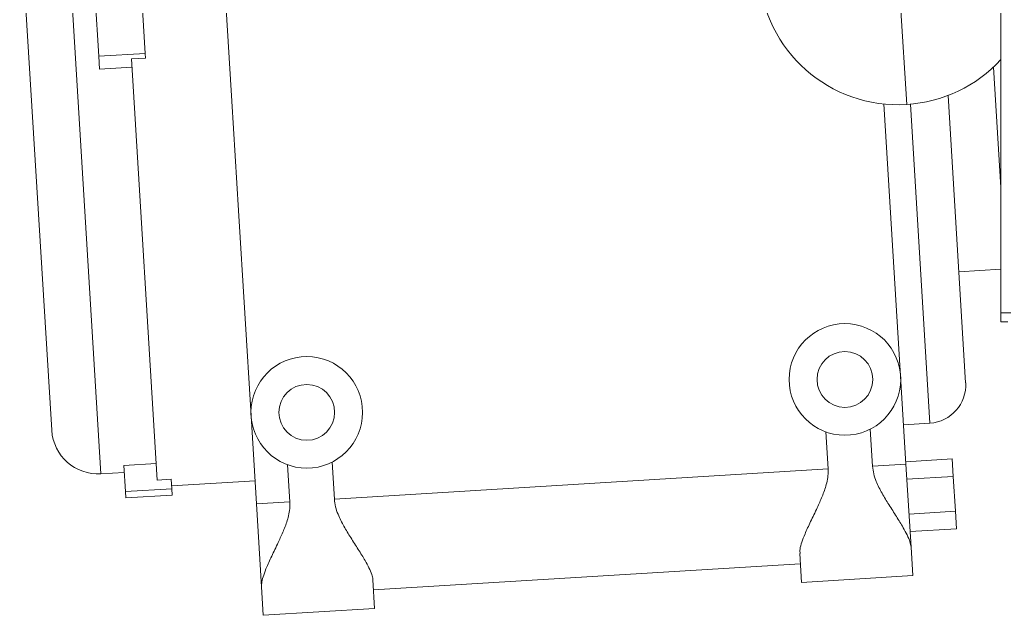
# Model space of a CAD drawing. Header units: millimetres. Extents: x -16985 to -606, y 2122 to 9380.
# Drawn here: x -8624.6 to -8412.8, y 4695.1 to 4823.2 of the extents above; entities that cross this region are included whole.
import ezdxf

# ---------------------------------------------------------------- set-up
doc = ezdxf.new("R2010")
doc.units = ezdxf.units.MM
doc.linetypes.add('K5LT32768', pattern=[0])
doc.linetypes.add('K5LT_THIN', pattern=[0])

msp = doc.modelspace()

# ---------------------------------------------------------------- linework, layer by layer
at = {"color": 7, "linetype": 'K5LT_THIN', "lineweight": 18}
for p, q in [((-8413.55, 4868.19), (-8413.55, 4760.19)), ((-8624.65, 4847.68), (-8617.75, 4734.89)), ((-8607.64, 4815.35), (-8609.12, 4839.55)), ((-8597.66, 4815.96), (-8599.14, 4840.16)), ((-8581.12, 4840.33), (-8579, 4805.68)), ((-8597.66, 4815.96), (-8607.64, 4815.35)), ((-8607.47, 4812.55), (-8607.64, 4815.35)), ((-8597.6, 4814.94), (-8597.66, 4815.96)), ((-8597.6, 4814.94), (-8600.59, 4814.76)), ((-8600.59, 4814.76), (-8595.05, 4724.17)), ((-8600.48, 4812.97), (-8607.47, 4812.55)), ((-8415.14, 4813.02), (-8413.55, 4787.1)), ((-8424.89, 4806.91), (-8421.12, 4745.13)), ((-8579, 4805.68), (-8577.56, 4782.15)), ((-8438.7, 4805.08), (-8435.12, 4746.56)), ((-8577.56, 4782.15), (-8574.86, 4738.02)), ((-8422.58, 4769.01), (-8413.55, 4769.56)), ((-8413.55, 4758.19), (-8413.55, 4760.19)), ((-8393.55, 4760.19), (-8413.55, 4760.19)), ((-8412.05, 4758.19), (-8413.55, 4758.19)), ((-8435.12, 4746.56), (-8433.96, 4727.6)), ((-8574.86, 4738.02), (-8573.7, 4719.05)), ((-8441.64, 4735.15), (-8441.15, 4727.16)), ((-8434.48, 4736.08), (-8428.81, 4736.43)), ((-8450.72, 4726.57), (-8451.21, 4734.56)), ((-8424.01, 4728.72), (-8433.99, 4728.1)), ((-8424.01, 4728.72), (-8423.78, 4724.97)), ((-8602.26, 4727.32), (-8595.27, 4727.74)), ((-8601.91, 4721.71), (-8602.26, 4727.32)), ((-8566.51, 4719.49), (-8567, 4727.48)), ((-8557.42, 4728.06), (-8556.93, 4720.08)), ((-8450.72, 4726.57), (-8556.93, 4720.08)), ((-8433.96, 4727.6), (-8441.15, 4727.16)), ((-8433.96, 4727.6), (-8432.87, 4709.77)), ((-8607.16, 4725.52), (-8602.17, 4725.83)), ((-8595.05, 4724.17), (-8592.06, 4724.36)), ((-8591.93, 4722.32), (-8592.06, 4724.36)), ((-8423.78, 4724.97), (-8433.76, 4724.36)), ((-8423.78, 4724.97), (-8423.32, 4717.48)), ((-8591.93, 4722.32), (-8601.91, 4721.71)), ((-8591.97, 4722.95), (-8574, 4724.04)), ((-8591.85, 4720.95), (-8591.93, 4722.32)), ((-8601.83, 4720.34), (-8601.91, 4721.71)), ((-8601.83, 4720.34), (-8591.85, 4720.95)), ((-8566.51, 4719.49), (-8573.7, 4719.05)), ((-8573.7, 4719.05), (-8572.61, 4701.23)), ((-8423.32, 4717.48), (-8433.3, 4716.87)), ((-8423.32, 4717.48), (-8423.09, 4713.73)), ((-8423.09, 4713.73), (-8433.07, 4713.12)), ((-8432.49, 4703.64), (-8432.87, 4709.77)), ((-8456.83, 4708.4), (-8456.45, 4702.18)), ((-8456.69, 4706.17), (-8548.52, 4700.56)), ((-8456.45, 4702.18), (-8432.49, 4703.64)), ((-8572.61, 4701.23), (-8572.23, 4695.1)), ((-8548.28, 4696.56), (-8548.65, 4702.71)), ((-8572.23, 4695.1), (-8548.28, 4696.56))]:
    msp.add_line(p, q, dxfattribs=at)
at = {"color": 8, "linetype": 'K5LT32768', "lineweight": 15, "true_color": 0x808080}
for p, q in [((-8614.58, 4846.94), (-8607.16, 4725.52)), ((-8435.12, 4826.37), (-8433.81, 4804.98)), ((-8433.01, 4805.04), (-8428.81, 4736.43))]:
    msp.add_line(p, q, dxfattribs=at)
at = {"color": 7, "linetype": 'K5LT_THIN', "lineweight": 18}
for centre, radius in [((-8447.1, 4745.83), 12), ((-8447.1, 4745.83), 6), ((-8562.88, 4738.75), 12), ((-8562.88, 4738.75), 6)]:
    msp.add_circle(centre, radius, dxfattribs=at)
for centre, radius, start, end in [((-8435.64, 4834.92), 30, 183.5, 273.5), ((-8435.64, 4834.92), 30, 273.5, 317.418), ((-8429.31, 4744.63), 8.21, 273.5, 3.5), ((-8607.77, 4735.5), 10, 183.5, 273.5)]:
    msp.add_arc(centre, radius, start, end, dxfattribs=at)
for points, knots in [([(-8456.72, 4708.4), (-8456.76, 4708.7), (-8456.83, 4709.37), (-8456.38, 4710.84), (-8455.64, 4712.79), (-8454.49, 4715.25), (-8453.18, 4717.96), (-8451.98, 4720.63), (-8451, 4723.28), (-8450.66, 4725.35), (-8450.72, 4726.48), (-8450.72, 4726.57)], [0, 0, 0, 0, 0.08761, 0.196196, 0.30789, 0.460261, 0.616877, 0.735144, 0.85535, 0.987399, 1, 1, 1, 1]), ([(-8441.15, 4727.16), (-8441.09, 4726.61), (-8440.95, 4725.49), (-8440.26, 4723.51), (-8439.12, 4721.29), (-8437.58, 4718.79), (-8435.98, 4716.31), (-8434.64, 4714.14), (-8433.67, 4712.35), (-8433.05, 4710.93), (-8432.93, 4710.15), (-8432.87, 4709.77)], [0, 0, 0, 0, 0.070857, 0.144255, 0.269167, 0.396925, 0.540882, 0.688067, 0.792233, 0.898795, 1, 1, 1, 1]), ([(-8556.93, 4720.08), (-8556.87, 4719.53), (-8556.74, 4718.41), (-8556.04, 4716.43), (-8554.9, 4714.2), (-8553.36, 4711.7), (-8551.77, 4709.23), (-8550.42, 4707.06), (-8549.44, 4705.26), (-8548.9, 4703.94), (-8548.65, 4703.09), (-8548.67, 4702.76), (-8548.68, 4702.71)], [0, 0, 0, 0, 0.070879, 0.144299, 0.269247, 0.397044, 0.541044, 0.688272, 0.79247, 0.899064, 0.984486, 1, 1, 1, 1]), ([(-8572.61, 4701.23), (-8572.6, 4701.56), (-8572.58, 4702.3), (-8572.17, 4703.75), (-8571.42, 4705.71), (-8570.28, 4708.17), (-8568.96, 4710.88), (-8567.76, 4713.55), (-8566.78, 4716.2), (-8566.45, 4718.27), (-8566.5, 4719.4), (-8566.51, 4719.49)], [0, 0, 0, 0, 0.089388, 0.197762, 0.309238, 0.461313, 0.617624, 0.73566, 0.855631, 0.987424, 1, 1, 1, 1])]:
    msp.add_open_spline(points, degree=3, knots=knots, dxfattribs=at)

doc.saveas('drawing.dxf')
